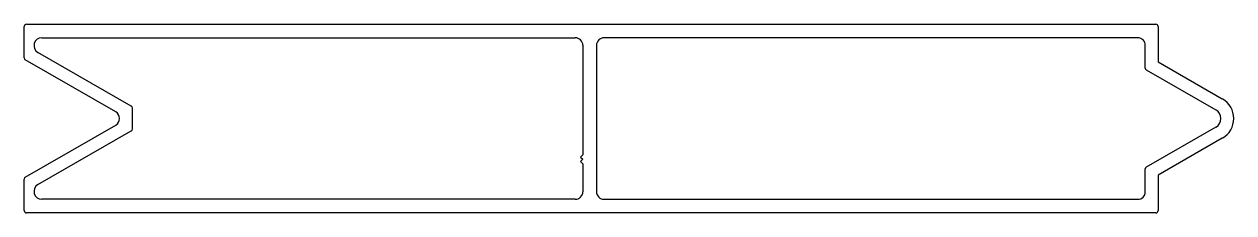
# Model space of a CAD drawing. Extents: x 1605 to 1765, y 2124 to 2149.
import ezdxf

# ---------------------------------------------------------------- set-up
doc = ezdxf.new("R2010")
doc.units = 0
doc.layers.get('0').update_dxf_attribs({"linetype": 'CONTINUOUS'})

msp = doc.modelspace()

# ---------------------------------------------------------------- linework, layer by layer
for p, q in [((1605.06, 2144.28), (1605.06, 2148.45)), ((1605.36, 2148.75), (1754.76, 2148.75)), ((1755.06, 2148.45), (1755.06, 2143.75)), ((1607.4, 2146.95), (1677.96, 2146.95)), ((1607.4, 2146.95), (1607.4, 2146.95)), ((1678.96, 2145.95), (1678.96, 2136.25)), ((1680.76, 2145.95), (1680.76, 2136.25)), ((1752.36, 2146.95), (1681.76, 2146.95)), ((1753.36, 2142.94), (1753.36, 2145.95)), ((1617.18, 2137.12), (1605.21, 2144.02)), ((1619.23, 2137.9), (1606.88, 2145.02)), ((1762.71, 2137.38), (1753.51, 2142.68)), ((1755.06, 2143.75), (1763.54, 2138.87)), ((1619.38, 2134.87), (1619.38, 2137.64)), ((1678.96, 2136.25), (1678.96, 2131.45)), ((1680.76, 2136.25), (1680.76, 2126.55)), ((1605.21, 2128.49), (1617.18, 2135.39)), ((1606.88, 2127.49), (1619.23, 2134.61)), ((1753.51, 2129.83), (1762.71, 2135.13)), ((1763.54, 2133.64), (1755.06, 2128.76)), ((1678.96, 2131.45), (1678.66, 2131.15)), ((1678.66, 2131.15), (1678.96, 2130.85)), ((1678.96, 2130.85), (1678.66, 2130.55)), ((1678.66, 2130.55), (1678.96, 2130.25)), ((1678.96, 2130.25), (1678.96, 2126.55)), ((1605.06, 2124.05), (1605.06, 2128.23)), ((1753.36, 2126.55), (1753.36, 2129.57)), ((1755.06, 2128.76), (1755.06, 2124.05)), ((1677.96, 2125.55), (1607.4, 2125.55)), ((1681.76, 2125.55), (1752.36, 2125.55)), ((1754.76, 2123.75), (1605.36, 2123.75))]:
    msp.add_line(p, q)
for centre, radius, start, end in [((1605.36, 2148.45), 0.3, 90, 180), ((1754.76, 2148.45), 0.3, 0, 90), ((1607.4, 2145.92), 1.04, 90, 240.0355), ((1677.96, 2145.95), 1, 0, 90), ((1681.76, 2145.95), 1, 90, 180), ((1752.36, 2145.95), 1, 0, 90), ((1605.36, 2144.28), 0.3, 180, 240.0355), ((1753.66, 2142.94), 0.3, 180, 240.0355), ((1619.08, 2137.64), 0.3, 0, 60.0355), ((1762.06, 2136.25), 3, 360, 60.5355), ((1616.68, 2136.25), 1, 299.9645, 60.0355), ((1762.06, 2136.25), 1.3, 299.9645, 60.0355), ((1762.06, 2136.25), 3, 299.4645, 0), ((1619.08, 2134.87), 0.3, 299.9645, 360), ((1753.66, 2129.57), 0.3, 119.9645, 180), ((1605.36, 2128.23), 0.3, 119.9645, 180), ((1607.4, 2126.59), 1.04, 119.9645, 270), ((1677.96, 2126.55), 1, 270, 360), ((1681.76, 2126.55), 1, 180, 270), ((1752.36, 2126.55), 1, 270, 360), ((1605.36, 2124.05), 0.3, 180, 270), ((1754.76, 2124.05), 0.3, 270, 0)]:
    msp.add_arc(centre, radius, start, end)

doc.saveas('drawing.dxf')
